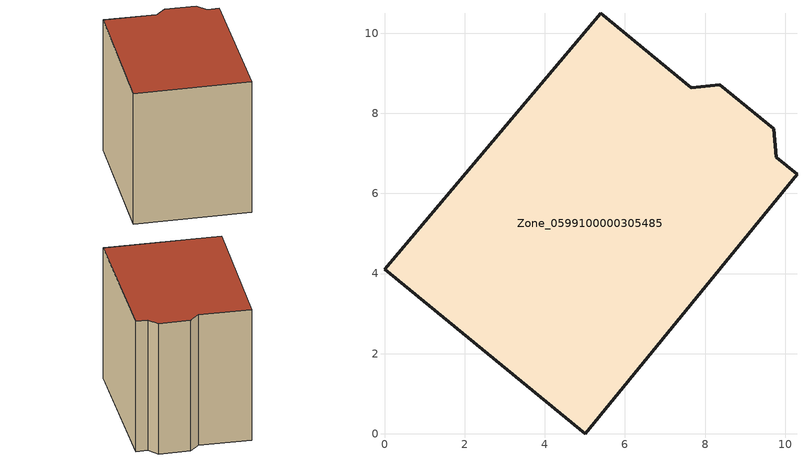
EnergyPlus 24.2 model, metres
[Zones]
Zone_0599100000305485
 floor ground (C_G): 5.01,0 0,4.11 5.39,10.5 7.65,8.64 8.36,8.71 9.71,7.61 9.78,6.9 10.29,6.48 z0
 wall outside (C_F): 9.78,6.9 9.71,7.61 8.36,8.71 7.65,8.64 5.39,10.5 0,4.11 5.01,0 10.29,6.48 9.78,6.9 z0:7.92
 roof outside (C_R): 5.01,0 10.29,6.48 9.78,6.9 9.71,7.61 8.36,8.71 7.65,8.64 5.39,10.5 0,4.11 z7.92
[BUILDING]
Pand.0599100000305485: North Axis=0; Terrain=City; Loads Convergence Tolerance Value=0.04; Temperature Convergence Tolerance Value=0.4; Solar Distribution=FullExterior; Maximum Number of Warmup Days=25; Minimum Number of Warmup Days=1
[Site:Location]
Rotterdam.The.Hague.AP_ZH_NLD Design_Conditions: Latitude=51.96; Longitude=4.45; Time Zone=1; Elevation=-4.5
[SITE:GROUNDTEMPERATURE:BUILDINGSURFACE]
18, 18, 18, 18, 18, 18, 18, 18, 18, 18, 18, 18
[MATERIAL] Thermal Absorptance=0.9; Solar Absorptance=0.7; Visible Absorptance=0.7
Name | Roughness | Thickness | Conductivity | Density | Specific Heat
G.TI.1946 | MediumSmooth | 0.15 | 1 | 540 | 1210
F.TI.1946 | Rough | 0.3 | 0.857143 | 1920 | 840
R.TI.1946 | MediumRough | 0.2 | 0.1 | 1500 | 1000
[CONSTRUCTION]
C_G: G.TI.1946
C_F: F.TI.1946
C_R: R.TI.1946
[ZONE]
Zone_0599100000305485: Type=1; Multiplier=1; Ceiling Height=Autocalculate; Volume=Autocalculate; Floor Area=autocalculate; Part of Total Floor Area=Yes
[ZONEINFILTRATION:DESIGNFLOWRATE]
Infil_Zone_0599100000305485: Zone or ZoneList or Space or SpaceList=Zone_0599100000305485; Schedule=AlwaysOn; Design Flow Rate Calculation Method=Flow/Area; Flow Rate per Floor Area=0.003; Constant Term Coefficient=1; Temperature Term Coefficient=0; Velocity Term Coefficient=0; Velocity Squared Term Coefficient=0
[HVACTEMPLATE:ZONE:IDEALLOADSAIRSYSTEM]
Zone_0599100000305485: Maximum Heating Supply Air Temperature=50; Minimum Cooling Supply Air Temperature=13; Maximum Heating Supply Air Humidity Ratio=0.0156; Minimum Cooling Supply Air Humidity Ratio=0.0077; Heating Limit=NoLimit; Cooling Limit=NoLimit; Dehumidification Control Type=ConstantSensibleHeatRatio; Cooling Sensible Heat Ratio=0.7; Dehumidification Setpoint=60; Humidification Control Type=None; Humidification Setpoint=30; Outdoor Air Method=None; Outdoor Air Flow Rate per Person=0.00944; Outdoor Air Flow Rate per Zone Floor Area=0; Outdoor Air Flow Rate per Zone=0; Demand Controlled Ventilation Type=None; Outdoor Air Economizer Type=NoEconomizer; Heat Recovery Type=None; Sensible Heat Recovery Effectiveness=0.7; Latent Heat Recovery Effectiveness=0.65
[ZONECONTROL:THERMOSTAT]
ThermostatControl_Zone_0599100000305485: Zone or ZoneList=Zone_0599100000305485; Control Type Schedule=DualSetpointControlType; Control 1=Thermostat_Zone_0599100000305485; Temperature Difference Between Cutout And Setpoint=0
[THERMOSTATSETPOINT:DUALSETPOINT]
Thermostat_Zone_0599100000305485: Heating Setpoint Temperature Schedule=HeatingSetpoint_Zone_0599100000305485; Cooling Setpoint Temperature Schedule=CoolingSetpoint_Zone_0599100000305485
[SCHEDULE:COMPACT]
HeatingSetpoint_Zone_0599100000305485: Through: 12/31, For: AllDays, Until: 24:00, 21
CoolingSetpoint_Zone_0599100000305485: Through: 12/31, For: AllDays, Until: 24:00, 24
DualSetpointControlType: Through: 12/31, For: AllDays, Until: 24:00, 4
AlwaysOn: Through: 12/31, For: AllDays, Until: 24:00, 1
